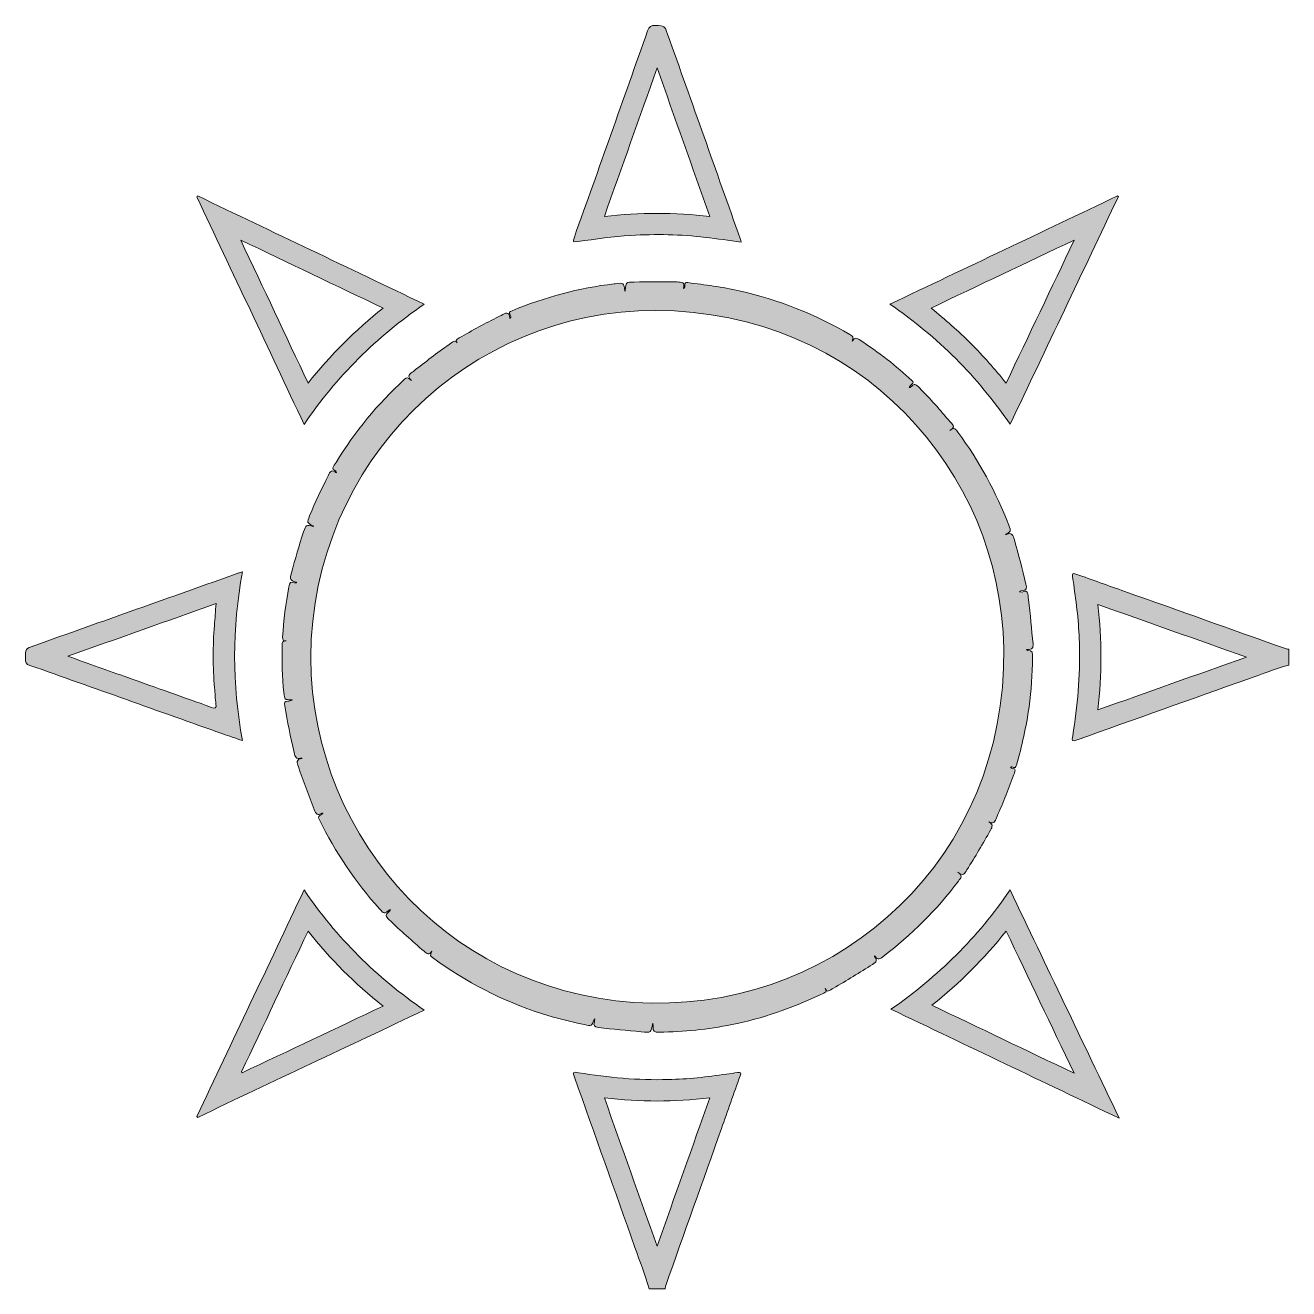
# Model space of a CAD drawing. Header units: inches. Extents: x 44.3 to 56.3, y -12 to 0.
import ezdxf

# ---------------------------------------------------------------- set-up
doc = ezdxf.new("R2010")
doc.units = ezdxf.units.IN
doc.header["$MEASUREMENT"] = 0
doc.layers.add('Слой 1', color=7, linetype='Continuous', lineweight=0)

# ---------------------------------------------------------------- blocks, each defined once
blk = doc.blocks.new('Block_0')
at = {"layer": 'Слой 1', "true_color": 0x000000, "transparency": 33554687}
h = blk.add_hatch(color=18, dxfattribs=at)
h.dxf.hatch_style = 2
edge = h.paths.add_edge_path()
edge.add_spline(control_points=[(50.835, -1.815), (50.666, -1.34), (50.502, -0.878), (50.334, -0.404), (50.164, -0.88), (50, -1.344), (49.833, -1.815), (50.171, -1.775), (50.499, -1.776), (50.835, -1.815)], knot_values=[0, 0, 0, 0, 1, 1, 1, 2, 2, 2, 3, 3, 3, 3], degree=3, periodic=0)
edge = h.paths.add_edge_path()
edge.add_spline(control_points=[(51.133, -2.058), (51.016, -2.043), (50.905, -2.027), (50.794, -2.013), (50.558, -1.985), (50.321, -1.981), (50.084, -1.995), (49.916, -2.005), (49.749, -2.029), (49.583, -2.053), (49.532, -2.06), (49.531, -2.059), (49.548, -2.01), (49.781, -1.357), (50.014, -0.704), (50.244, -0.05), (50.258, -0.01), (50.276, 0.001), (50.317, 0), (50.404, -0.003), (50.405, -0.001), (50.434, -0.084), (50.665, -0.733), (50.895, -1.383), (51.126, -2.032), (51.128, -2.037), (51.129, -2.043), (51.133, -2.058)], knot_values=[0, 0, 0, 0, 1, 1, 1, 2, 2, 2, 3, 3, 3, 4, 4, 4, 5, 5, 5, 6, 6, 6, 7, 7, 7, 8, 8, 8, 9, 9, 9, 9], degree=3, periodic=0)
h = blk.add_hatch(color=18, dxfattribs=at)
h.dxf.hatch_style = 2
edge = h.paths.add_edge_path()
edge.add_spline(control_points=[(47.019, -3.398), (47.23, -3.131), (47.466, -2.896), (47.732, -2.685), (47.28, -2.47), (46.836, -2.257), (46.379, -2.039), (46.596, -2.498), (46.806, -2.944), (47.019, -3.398)], knot_values=[0, 0, 0, 0, 1, 1, 1, 2, 2, 2, 3, 3, 3, 3], degree=3, periodic=0)
edge = h.paths.add_edge_path()
edge.add_spline(control_points=[(45.971, -1.62), (46.685, -1.961), (47.399, -2.302), (48.122, -2.648), (47.668, -2.958), (47.291, -3.335), (46.981, -3.79), (46.639, -3.063), (46.301, -2.346), (45.963, -1.629), (45.966, -1.626), (45.968, -1.623), (45.971, -1.62)], knot_values=[0, 0, 0, 0, 1, 1, 1, 2, 2, 2, 3, 3, 3, 4, 4, 4, 4], degree=3, periodic=0)
h = blk.add_hatch(color=18, dxfattribs=at)
h.dxf.hatch_style = 2
edge = h.paths.add_edge_path()
edge.add_spline(control_points=[(52.936, -2.685), (53.071, -2.794), (53.196, -2.904), (53.315, -3.022), (53.432, -3.14), (53.541, -3.265), (53.649, -3.397), (53.865, -2.944), (54.078, -2.497), (54.296, -2.039), (53.837, -2.257), (53.39, -2.469), (52.936, -2.685)], knot_values=[0, 0, 0, 0, 1, 1, 1, 2, 2, 2, 3, 3, 3, 4, 4, 4, 4], degree=3, periodic=0)
edge = h.paths.add_edge_path()
edge.add_spline(control_points=[(52.545, -2.648), (53.273, -2.302), (53.99, -1.961), (54.706, -1.62), (54.709, -1.622), (54.712, -1.625), (54.715, -1.627), (54.374, -2.344), (54.033, -3.061), (53.687, -3.789), (53.376, -3.336), (53.001, -2.959), (52.545, -2.648)], knot_values=[0, 0, 0, 0, 1, 1, 1, 2, 2, 2, 3, 3, 3, 4, 4, 4, 4], degree=3, periodic=0)
h = blk.add_hatch(color=18, dxfattribs=at)
h.dxf.hatch_style = 2
edge = h.paths.add_edge_path()
edge.add_spline(control_points=[(47.044, -6.005), (47.057, -7.773), (48.44, -9.254), (50.283, -9.287), (52.081, -9.319), (53.657, -7.904), (53.626, -5.92), (53.6, -4.226), (52.248, -2.711), (50.321, -2.708), (48.55, -2.705), (47.057, -4.126), (47.044, -6.005)], knot_values=[0, 0, 0, 0, 1, 1, 1, 2, 2, 2, 3, 3, 3, 4, 4, 4, 4], degree=3, periodic=0)
edge = h.paths.add_edge_path()
edge.add_spline(control_points=[(50.293, -9.477), (50.277, -9.57), (50.277, -9.568), (50.183, -9.559), (50.048, -9.547), (49.913, -9.535), (49.778, -9.519), (49.738, -9.514), (49.726, -9.502), (49.738, -9.465), (49.741, -9.456), (49.741, -9.447), (49.742, -9.435), (49.738, -9.439), (49.736, -9.44), (49.735, -9.442), (49.712, -9.507), (49.713, -9.505), (49.643, -9.491), (49.506, -9.463), (49.371, -9.428), (49.237, -9.385), (48.863, -9.266), (48.519, -9.087), (48.202, -8.855), (48.177, -8.837), (48.177, -8.837), (48.194, -8.794), (48.168, -8.835), (48.147, -8.817), (48.121, -8.795), (48.007, -8.698), (47.897, -8.596), (47.787, -8.494), (47.756, -8.465), (47.752, -8.445), (47.786, -8.42), (47.792, -8.415), (47.796, -8.409), (47.803, -8.401), (47.797, -8.401), (47.794, -8.4), (47.793, -8.401), (47.741, -8.442), (47.741, -8.442), (47.697, -8.392), (47.468, -8.137), (47.278, -7.854), (47.127, -7.546), (47.112, -7.516), (47.112, -7.516), (47.159, -7.485), (47.157, -7.484), (47.153, -7.482), (47.151, -7.483), (47.11, -7.507), (47.094, -7.492), (47.078, -7.449), (47.027, -7.313), (46.972, -7.18), (46.927, -7.042), (46.914, -7.002), (46.9, -6.97), (46.962, -6.965), (46.958, -6.961), (46.956, -6.957), (46.955, -6.958), (46.904, -6.978), (46.895, -6.947), (46.886, -6.906), (46.853, -6.759), (46.823, -6.612), (46.797, -6.463), (46.792, -6.432), (46.793, -6.42), (46.827, -6.42), (46.84, -6.42), (46.853, -6.413), (46.868, -6.409), (46.864, -6.407), (46.862, -6.405), (46.86, -6.405), (46.794, -6.405), (46.796, -6.405), (46.788, -6.338), (46.771, -6.189), (46.77, -6.039), (46.772, -5.889), (46.773, -5.863), (46.774, -5.842), (46.812, -5.846), (46.783, -5.847), (46.775, -5.838), (46.777, -5.81), (46.787, -5.65), (46.808, -5.491), (46.835, -5.333), (46.842, -5.292), (46.853, -5.28), (46.891, -5.295), (46.896, -5.297), (46.903, -5.295), (46.91, -5.295), (46.908, -5.292), (46.907, -5.29), (46.905, -5.289), (46.844, -5.266), (46.845, -5.266), (46.862, -5.2), (46.896, -5.069), (46.932, -4.939), (46.976, -4.811), (47, -4.742), (46.998, -4.742), (47.069, -4.76), (47.067, -4.757), (47.066, -4.755), (47.065, -4.754), (47.006, -4.722), (47.007, -4.722), (47.033, -4.658), (47.087, -4.528), (47.149, -4.403), (47.209, -4.277), (47.229, -4.236), (47.245, -4.213), (47.29, -4.25), (47.288, -4.222), (47.247, -4.229), (47.254, -4.204), (47.259, -4.185), (47.275, -4.169), (47.285, -4.152), (47.462, -3.857), (47.681, -3.596), (47.933, -3.363), (47.957, -3.342), (47.957, -3.341), (48.001, -3.373), (47.952, -3.329), (47.988, -3.31), (48.019, -3.286), (48.131, -3.198), (48.244, -3.112), (48.36, -3.03), (48.392, -3.007), (48.419, -2.982), (48.434, -3.016), (48.408, -2.987), (48.447, -2.974), (48.479, -2.955), (48.601, -2.884), (48.727, -2.817), (48.853, -2.754), (48.892, -2.734), (48.929, -2.706), (48.936, -2.784), (48.952, -2.767), (48.941, -2.757), (48.937, -2.75), (48.921, -2.725), (48.937, -2.719), (48.956, -2.711), (49.268, -2.582), (49.59, -2.492), (49.926, -2.456), (49.929, -2.456), (49.933, -2.455), (49.936, -2.455), (50.016, -2.443), (50.016, -2.443), (50.029, -2.524), (50.03, -2.521), (50.032, -2.519), (50.032, -2.517), (50.037, -2.439), (50.037, -2.44), (50.116, -2.438), (50.251, -2.433), (50.387, -2.434), (50.523, -2.437), (50.567, -2.438), (50.603, -2.437), (50.585, -2.498), (50.597, -2.497), (50.595, -2.49), (50.596, -2.485), (50.597, -2.479), (50.597, -2.473), (50.597, -2.466), (50.597, -2.447), (50.603, -2.44), (50.626, -2.443), (50.789, -2.463), (50.953, -2.485), (51.114, -2.521), (51.487, -2.604), (51.836, -2.745), (52.166, -2.936), (52.199, -2.954), (52.199, -2.954), (52.188, -2.999), (52.211, -2.96), (52.228, -2.97), (52.253, -2.985), (52.345, -3.043), (52.433, -3.107), (52.519, -3.173), (52.601, -3.236), (52.676, -3.307), (52.754, -3.374), (52.769, -3.386), (52.768, -3.394), (52.755, -3.406), (52.745, -3.416), (52.737, -3.427), (52.727, -3.439), (52.731, -3.439), (52.735, -3.441), (52.736, -3.44), (52.784, -3.4), (52.783, -3.401), (52.827, -3.444), (52.928, -3.546), (53.023, -3.654), (53.116, -3.764), (53.137, -3.788), (53.177, -3.812), (53.113, -3.848), (53.157, -3.812), (53.172, -3.837), (53.191, -3.864), (53.392, -4.137), (53.554, -4.431), (53.674, -4.748), (53.696, -4.807), (53.697, -4.806), (53.644, -4.834), (53.646, -4.835), (53.649, -4.838), (53.651, -4.837), (53.704, -4.811), (53.715, -4.843), (53.727, -4.887), (53.766, -5.026), (53.804, -5.166), (53.837, -5.306), (53.846, -5.343), (53.847, -5.368), (53.8, -5.369), (53.793, -5.369), (53.786, -5.374), (53.777, -5.376), (53.78, -5.378), (53.781, -5.38), (53.783, -5.381), (53.805, -5.392), (53.834, -5.358), (53.85, -5.385), (53.86, -5.404), (53.856, -5.431), (53.86, -5.454), (53.885, -5.594), (53.887, -5.736), (53.905, -5.877), (53.912, -5.933), (53.878, -5.927), (53.844, -5.928), (53.847, -5.932), (53.849, -5.936), (53.85, -5.936), (53.902, -5.935), (53.902, -5.964), (53.901, -6.006), (53.897, -6.162), (53.889, -6.318), (53.867, -6.473), (53.841, -6.66), (53.799, -6.844), (53.748, -7.026), (53.735, -7.075), (53.707, -7.029), (53.69, -7.045), (53.699, -7.063), (53.733, -7.052), (53.734, -7.073), (53.735, -7.092), (53.723, -7.112), (53.716, -7.131), (53.666, -7.268), (53.612, -7.404), (53.553, -7.537), (53.538, -7.571), (53.526, -7.588), (53.486, -7.565), (53.528, -7.588), (53.518, -7.612), (53.501, -7.643), (53.43, -7.771), (53.354, -7.896), (53.277, -8.021), (53.256, -8.056), (53.239, -8.087), (53.191, -8.043), (53.24, -8.075), (53.219, -8.099), (53.196, -8.128), (52.99, -8.402), (52.749, -8.639), (52.478, -8.847), (52.443, -8.873), (52.421, -8.879), (52.402, -8.834), (52.4, -8.839), (52.397, -8.843), (52.398, -8.844), (52.429, -8.878), (52.418, -8.896), (52.381, -8.919), (52.258, -8.996), (52.135, -9.073), (52.009, -9.145), (51.974, -9.164), (51.941, -9.194), (51.931, -9.149), (51.96, -9.186), (51.912, -9.194), (51.877, -9.211), (51.61, -9.336), (51.334, -9.433), (51.044, -9.491), (50.817, -9.537), (50.587, -9.559), (50.355, -9.564), (50.311, -9.565), (50.287, -9.557), (50.296, -9.507), (50.298, -9.5), (50.295, -9.492), (50.293, -9.477)], knot_values=[0, 0, 0, 0, 1, 1, 1, 2, 2, 2, 3, 3, 3, 4, 4, 4, 5, 5, 5, 6, 6, 6, 7, 7, 7, 8, 8, 8, 9, 9, 9, 10, 10, 10, 11, 11, 11, 12, 12, 12, 13, 13, 13, 14, 14, 14, 15, 15, 15, 16, 16, 16, 17, 17, 17, 18, 18, 18, 19, 19, 19, 20, 20, 20, 21, 21, 21, 22, 22, 22, 23, 23, 23, 24, 24, 24, 25, 25, 25, 26, 26, 26, 27, 27, 27, 28, 28, 28, 29, 29, 29, 30, 30, 30, 31, 31, 31, 32, 32, 32, 33, 33, 33, 34, 34, 34, 35, 35, 35, 36, 36, 36, 37, 37, 37, 38, 38, 38, 39, 39, 39, 40, 40, 40, 41, 41, 41, 42, 42, 42, 43, 43, 43, 44, 44, 44, 45, 45, 45, 46, 46, 46, 47, 47, 47, 48, 48, 48, 49, 49, 49, 50, 50, 50, 51, 51, 51, 52, 52, 52, 53, 53, 53, 54, 54, 54, 55, 55, 55, 56, 56, 56, 57, 57, 57, 58, 58, 58, 59, 59, 59, 60, 60, 60, 61, 61, 61, 62, 62, 62, 63, 63, 63, 64, 64, 64, 65, 65, 65, 66, 66, 66, 67, 67, 67, 68, 68, 68, 69, 69, 69, 70, 70, 70, 71, 71, 71, 72, 72, 72, 73, 73, 73, 74, 74, 74, 75, 75, 75, 76, 76, 76, 77, 77, 77, 78, 78, 78, 79, 79, 79, 80, 80, 80, 81, 81, 81, 82, 82, 82, 83, 83, 83, 84, 84, 84, 85, 85, 85, 86, 86, 86, 87, 87, 87, 88, 88, 88, 89, 89, 89, 90, 90, 90, 91, 91, 91, 92, 92, 92, 93, 93, 93, 94, 94, 94, 95, 95, 95, 96, 96, 96, 97, 97, 97, 98, 98, 98, 99, 99, 99, 100, 100, 100, 101, 101, 101, 102, 102, 102, 103, 103, 103, 104, 104, 104, 105, 105, 105, 106, 106, 106, 107, 107, 107, 108, 108, 108, 109, 109, 109, 110, 110, 110, 111, 111, 111, 112, 112, 112, 113, 113, 113, 113], degree=3, periodic=0)
h = blk.add_hatch(color=18, dxfattribs=at)
h.dxf.hatch_style = 2
edge = h.paths.add_edge_path()
edge.add_spline(control_points=[(44.737, -5.992), (44.935, -6.062), (45.121, -6.129), (45.307, -6.195), (45.572, -6.289), (45.837, -6.383), (46.102, -6.478), (46.136, -6.49), (46.149, -6.487), (46.144, -6.447), (46.137, -6.396), (46.135, -6.344), (46.13, -6.293), (46.113, -6.095), (46.114, -5.897), (46.129, -5.699), (46.134, -5.632), (46.14, -5.565), (46.145, -5.492), (45.675, -5.659), (45.212, -5.823), (44.737, -5.992)], knot_values=[0, 0, 0, 0, 1, 1, 1, 2, 2, 2, 3, 3, 3, 4, 4, 4, 5, 5, 5, 6, 6, 6, 7, 7, 7, 7], degree=3, periodic=0)
edge = h.paths.add_edge_path()
edge.add_spline(control_points=[(46.396, -5.19), (46.296, -5.728), (46.296, -6.257), (46.396, -6.794), (46.326, -6.77), (46.268, -6.75), (46.21, -6.73), (45.599, -6.513), (44.989, -6.295), (44.377, -6.079), (44.342, -6.067), (44.333, -6.051), (44.334, -6.016), (44.336, -5.921), (44.334, -5.921), (44.415, -5.892), (45.064, -5.662), (45.713, -5.431), (46.362, -5.201), (46.37, -5.198), (46.377, -5.196), (46.396, -5.19)], knot_values=[0, 0, 0, 0, 1, 1, 1, 2, 2, 2, 3, 3, 3, 4, 4, 4, 5, 5, 5, 6, 6, 6, 7, 7, 7, 7], degree=3, periodic=0)
h = blk.add_hatch(color=18, dxfattribs=at)
h.dxf.hatch_style = 2
edge = h.paths.add_edge_path()
edge.add_spline(control_points=[(54.52, -5.5), (54.559, -5.836), (54.559, -6.165), (54.52, -6.502), (54.992, -6.334), (55.455, -6.169), (55.931, -6.001), (55.455, -5.832), (54.991, -5.667), (54.52, -5.5)], knot_values=[0, 0, 0, 0, 1, 1, 1, 2, 2, 2, 3, 3, 3, 3], degree=3, periodic=0)
edge = h.paths.add_edge_path()
edge.add_spline(control_points=[(56.333, -6.076), (56.202, -6.113), (56.075, -6.164), (55.946, -6.209), (55.405, -6.4), (54.865, -6.594), (54.324, -6.786), (54.274, -6.804), (54.273, -6.802), (54.282, -6.747), (54.328, -6.465), (54.353, -6.182), (54.346, -5.895), (54.342, -5.709), (54.322, -5.525), (54.295, -5.342), (54.289, -5.306), (54.286, -5.271), (54.28, -5.235), (54.276, -5.207), (54.28, -5.2), (54.311, -5.211), (54.466, -5.267), (54.621, -5.321), (54.777, -5.377), (55.282, -5.556), (55.787, -5.736), (56.293, -5.916), (56.306, -5.92), (56.32, -5.922), (56.333, -5.926), (56.333, -5.976), (56.333, -6.026), (56.333, -6.076)], knot_values=[0, 0, 0, 0, 1, 1, 1, 2, 2, 2, 3, 3, 3, 4, 4, 4, 5, 5, 5, 6, 6, 6, 7, 7, 7, 8, 8, 8, 9, 9, 9, 10, 10, 10, 11, 11, 11, 11], degree=3, periodic=0)
h = blk.add_hatch(color=18, dxfattribs=at)
h.dxf.hatch_style = 2
edge = h.paths.add_edge_path()
edge.add_spline(control_points=[(46.386, -9.941), (46.388, -9.944), (46.391, -9.946), (46.393, -9.949), (46.837, -9.738), (47.282, -9.528), (47.731, -9.315), (47.463, -9.103), (47.229, -8.868), (47.019, -8.603), (46.806, -9.053), (46.596, -9.497), (46.386, -9.941)], knot_values=[0, 0, 0, 0, 1, 1, 1, 2, 2, 2, 3, 3, 3, 4, 4, 4, 4], degree=3, periodic=0)
edge = h.paths.add_edge_path()
edge.add_spline(control_points=[(45.963, -10.364), (46.3, -9.65), (46.638, -8.937), (46.981, -8.212), (47.291, -8.666), (47.668, -9.043), (48.122, -9.354), (47.398, -9.696), (46.684, -10.034), (45.971, -10.372), (45.968, -10.369), (45.965, -10.366), (45.963, -10.364)], knot_values=[0, 0, 0, 0, 1, 1, 1, 2, 2, 2, 3, 3, 3, 4, 4, 4, 4], degree=3, periodic=0)
h = blk.add_hatch(color=18, dxfattribs=at)
h.dxf.hatch_style = 2
edge = h.paths.add_edge_path()
edge.add_spline(control_points=[(53.649, -8.603), (53.44, -8.866), (53.208, -9.098), (52.944, -9.307), (53.394, -9.522), (53.839, -9.735), (54.294, -9.953), (54.076, -9.496), (53.864, -9.052), (53.649, -8.603)], knot_values=[0, 0, 0, 0, 1, 1, 1, 2, 2, 2, 3, 3, 3, 3], degree=3, periodic=0)
edge = h.paths.add_edge_path()
edge.add_spline(control_points=[(53.686, -8.212), (54.033, -8.938), (54.376, -9.654), (54.723, -10.381), (53.998, -10.034), (53.282, -9.692), (52.555, -9.345), (53.003, -9.035), (53.379, -8.663), (53.686, -8.212)], knot_values=[0, 0, 0, 0, 1, 1, 1, 2, 2, 2, 3, 3, 3, 3], degree=3, periodic=0)
h = blk.add_hatch(color=18, dxfattribs=at)
h.dxf.hatch_style = 2
edge = h.paths.add_edge_path()
edge.add_spline(control_points=[(49.833, -10.188), (50.001, -10.661), (50.165, -11.123), (50.334, -11.597), (50.503, -11.121), (50.667, -10.658), (50.834, -10.187), (50.662, -10.205), (50.499, -10.217), (50.335, -10.217), (50.17, -10.217), (50.005, -10.205), (49.833, -10.188)], knot_values=[0, 0, 0, 0, 1, 1, 1, 2, 2, 2, 3, 3, 3, 4, 4, 4, 4], degree=3, periodic=0)
edge = h.paths.add_edge_path()
edge.add_spline(control_points=[(50.259, -12), (50.221, -11.867), (50.169, -11.739), (50.123, -11.608), (49.933, -11.069), (49.74, -10.53), (49.549, -9.991), (49.531, -9.942), (49.533, -9.94), (49.587, -9.948), (49.869, -9.995), (50.153, -10.02), (50.439, -10.013), (50.625, -10.009), (50.809, -9.989), (50.993, -9.961), (51.028, -9.956), (51.064, -9.952), (51.099, -9.947), (51.128, -9.942), (51.134, -9.948), (51.123, -9.978), (51.063, -10.144), (51.004, -10.312), (50.945, -10.479), (50.769, -10.975), (50.592, -11.472), (50.416, -11.969), (50.413, -11.979), (50.411, -11.99), (50.409, -12), (50.359, -12), (50.309, -12), (50.259, -12)], knot_values=[0, 0, 0, 0, 1, 1, 1, 2, 2, 2, 3, 3, 3, 4, 4, 4, 5, 5, 5, 6, 6, 6, 7, 7, 7, 8, 8, 8, 9, 9, 9, 10, 10, 10, 11, 11, 11, 11], degree=3, periodic=0)
at = {"layer": 'Слой 1'}
for points, knots in [([(51.133, -2.058), (51.016, -2.043), (50.905, -2.027), (50.794, -2.013), (50.558, -1.985), (50.321, -1.981), (50.084, -1.995), (49.916, -2.005), (49.749, -2.029), (49.583, -2.053), (49.532, -2.06), (49.531, -2.059), (49.548, -2.01), (49.781, -1.357), (50.014, -0.704), (50.244, -0.05), (50.258, -0.01), (50.276, 0.001), (50.317, 0), (50.404, -0.003), (50.405, -0.001), (50.434, -0.084), (50.665, -0.733), (50.895, -1.383), (51.126, -2.032), (51.128, -2.037), (51.129, -2.043), (51.133, -2.058)], [0, 0, 0, 0, 1, 1, 1, 2, 2, 2, 3, 3, 3, 4, 4, 4, 5, 5, 5, 6, 6, 6, 7, 7, 7, 8, 8, 8, 9, 9, 9, 9]), ([(50.835, -1.815), (50.666, -1.34), (50.502, -0.878), (50.334, -0.404), (50.164, -0.88), (50, -1.344), (49.833, -1.815), (50.171, -1.775), (50.499, -1.776), (50.835, -1.815)], [0, 0, 0, 0, 1, 1, 1, 2, 2, 2, 3, 3, 3, 3]), ([(45.971, -1.62), (46.685, -1.961), (47.399, -2.302), (48.122, -2.648), (47.668, -2.958), (47.291, -3.335), (46.981, -3.79), (46.639, -3.063), (46.301, -2.346), (45.963, -1.629), (45.966, -1.626), (45.968, -1.623), (45.971, -1.62)], [0, 0, 0, 0, 1, 1, 1, 2, 2, 2, 3, 3, 3, 4, 4, 4, 4]), ([(52.545, -2.648), (53.273, -2.302), (53.99, -1.961), (54.706, -1.62), (54.709, -1.622), (54.712, -1.625), (54.715, -1.627), (54.374, -2.344), (54.033, -3.061), (53.687, -3.789), (53.376, -3.336), (53.001, -2.959), (52.545, -2.648)], [0, 0, 0, 0, 1, 1, 1, 2, 2, 2, 3, 3, 3, 4, 4, 4, 4]), ([(47.019, -3.398), (47.23, -3.131), (47.466, -2.896), (47.732, -2.685), (47.28, -2.47), (46.836, -2.257), (46.379, -2.039), (46.596, -2.498), (46.806, -2.944), (47.019, -3.398)], [0, 0, 0, 0, 1, 1, 1, 2, 2, 2, 3, 3, 3, 3]), ([(52.936, -2.685), (53.071, -2.794), (53.196, -2.904), (53.315, -3.022), (53.432, -3.14), (53.541, -3.265), (53.649, -3.397), (53.865, -2.944), (54.078, -2.497), (54.296, -2.039), (53.837, -2.257), (53.39, -2.469), (52.936, -2.685)], [0, 0, 0, 0, 1, 1, 1, 2, 2, 2, 3, 3, 3, 4, 4, 4, 4]), ([(50.293, -9.477), (50.277, -9.57), (50.277, -9.568), (50.183, -9.559), (50.048, -9.547), (49.913, -9.535), (49.778, -9.519), (49.738, -9.514), (49.726, -9.502), (49.738, -9.465), (49.741, -9.456), (49.741, -9.447), (49.742, -9.435), (49.738, -9.439), (49.736, -9.44), (49.735, -9.442), (49.712, -9.507), (49.713, -9.505), (49.643, -9.491), (49.506, -9.463), (49.371, -9.428), (49.237, -9.385), (48.863, -9.266), (48.519, -9.087), (48.202, -8.855), (48.177, -8.837), (48.177, -8.837), (48.194, -8.794), (48.168, -8.835), (48.147, -8.817), (48.121, -8.795), (48.007, -8.698), (47.897, -8.596), (47.787, -8.494), (47.756, -8.465), (47.752, -8.445), (47.786, -8.42), (47.792, -8.415), (47.796, -8.409), (47.803, -8.401), (47.797, -8.401), (47.794, -8.4), (47.793, -8.401), (47.741, -8.442), (47.741, -8.442), (47.697, -8.392), (47.468, -8.137), (47.278, -7.854), (47.127, -7.546), (47.112, -7.516), (47.112, -7.516), (47.159, -7.485), (47.157, -7.484), (47.153, -7.482), (47.151, -7.483), (47.11, -7.507), (47.094, -7.492), (47.078, -7.449), (47.027, -7.313), (46.972, -7.18), (46.927, -7.042), (46.914, -7.002), (46.9, -6.97), (46.962, -6.965), (46.958, -6.961), (46.956, -6.957), (46.955, -6.958), (46.904, -6.978), (46.895, -6.947), (46.886, -6.906), (46.853, -6.759), (46.823, -6.612), (46.797, -6.463), (46.792, -6.432), (46.793, -6.42), (46.827, -6.42), (46.84, -6.42), (46.853, -6.413), (46.868, -6.409), (46.864, -6.407), (46.862, -6.405), (46.86, -6.405), (46.794, -6.405), (46.796, -6.405), (46.788, -6.338), (46.771, -6.189), (46.77, -6.039), (46.772, -5.889), (46.773, -5.863), (46.774, -5.842), (46.812, -5.846), (46.783, -5.847), (46.775, -5.838), (46.777, -5.81), (46.787, -5.65), (46.808, -5.491), (46.835, -5.333), (46.842, -5.292), (46.853, -5.28), (46.891, -5.295), (46.896, -5.297), (46.903, -5.295), (46.91, -5.295), (46.908, -5.292), (46.907, -5.29), (46.905, -5.289), (46.844, -5.266), (46.845, -5.266), (46.862, -5.2), (46.896, -5.069), (46.932, -4.939), (46.976, -4.811), (47, -4.742), (46.998, -4.742), (47.069, -4.76), (47.067, -4.757), (47.066, -4.755), (47.065, -4.754), (47.006, -4.722), (47.007, -4.722), (47.033, -4.658), (47.087, -4.528), (47.149, -4.403), (47.209, -4.277), (47.229, -4.236), (47.245, -4.213), (47.29, -4.25), (47.288, -4.222), (47.247, -4.229), (47.254, -4.204), (47.259, -4.185), (47.275, -4.169), (47.285, -4.152), (47.462, -3.857), (47.681, -3.596), (47.933, -3.363), (47.957, -3.342), (47.957, -3.341), (48.001, -3.373), (47.952, -3.329), (47.988, -3.31), (48.019, -3.286), (48.131, -3.198), (48.244, -3.112), (48.36, -3.03), (48.392, -3.007), (48.419, -2.982), (48.434, -3.016), (48.408, -2.987), (48.447, -2.974), (48.479, -2.955), (48.601, -2.884), (48.727, -2.817), (48.853, -2.754), (48.892, -2.734), (48.929, -2.706), (48.936, -2.784), (48.952, -2.767), (48.941, -2.757), (48.937, -2.75), (48.921, -2.725), (48.937, -2.719), (48.956, -2.711), (49.268, -2.582), (49.59, -2.492), (49.926, -2.456), (49.929, -2.456), (49.933, -2.455), (49.936, -2.455), (50.016, -2.443), (50.016, -2.443), (50.029, -2.524), (50.03, -2.521), (50.032, -2.519), (50.032, -2.517), (50.037, -2.439), (50.037, -2.44), (50.116, -2.438), (50.251, -2.433), (50.387, -2.434), (50.523, -2.437), (50.567, -2.438), (50.603, -2.437), (50.585, -2.498), (50.597, -2.497), (50.595, -2.49), (50.596, -2.485), (50.597, -2.479), (50.597, -2.473), (50.597, -2.466), (50.597, -2.447), (50.603, -2.44), (50.626, -2.443), (50.789, -2.463), (50.953, -2.485), (51.114, -2.521), (51.487, -2.604), (51.836, -2.745), (52.166, -2.936), (52.199, -2.954), (52.199, -2.954), (52.188, -2.999), (52.211, -2.96), (52.228, -2.97), (52.253, -2.985), (52.345, -3.043), (52.433, -3.107), (52.519, -3.173), (52.601, -3.236), (52.676, -3.307), (52.754, -3.374), (52.769, -3.386), (52.768, -3.394), (52.755, -3.406), (52.745, -3.416), (52.737, -3.427), (52.727, -3.439), (52.731, -3.439), (52.735, -3.441), (52.736, -3.44), (52.784, -3.4), (52.783, -3.401), (52.827, -3.444), (52.928, -3.546), (53.023, -3.654), (53.116, -3.764), (53.137, -3.788), (53.177, -3.812), (53.113, -3.848), (53.157, -3.812), (53.172, -3.837), (53.191, -3.864), (53.392, -4.137), (53.554, -4.431), (53.674, -4.748), (53.696, -4.807), (53.697, -4.806), (53.644, -4.834), (53.646, -4.835), (53.649, -4.838), (53.651, -4.837), (53.704, -4.811), (53.715, -4.843), (53.727, -4.887), (53.766, -5.026), (53.804, -5.166), (53.837, -5.306), (53.846, -5.343), (53.847, -5.368), (53.8, -5.369), (53.793, -5.369), (53.786, -5.374), (53.777, -5.376), (53.78, -5.378), (53.781, -5.38), (53.783, -5.381), (53.805, -5.392), (53.834, -5.358), (53.85, -5.385), (53.86, -5.404), (53.856, -5.431), (53.86, -5.454), (53.885, -5.594), (53.887, -5.736), (53.905, -5.877), (53.912, -5.933), (53.878, -5.927), (53.844, -5.928), (53.847, -5.932), (53.849, -5.936), (53.85, -5.936), (53.902, -5.935), (53.902, -5.964), (53.901, -6.006), (53.897, -6.162), (53.889, -6.318), (53.867, -6.473), (53.841, -6.66), (53.799, -6.844), (53.748, -7.026), (53.735, -7.075), (53.707, -7.029), (53.69, -7.045), (53.699, -7.063), (53.733, -7.052), (53.734, -7.073), (53.735, -7.092), (53.723, -7.112), (53.716, -7.131), (53.666, -7.268), (53.612, -7.404), (53.553, -7.537), (53.538, -7.571), (53.526, -7.588), (53.486, -7.565), (53.528, -7.588), (53.518, -7.612), (53.501, -7.643), (53.43, -7.771), (53.354, -7.896), (53.277, -8.021), (53.256, -8.056), (53.239, -8.087), (53.191, -8.043), (53.24, -8.075), (53.219, -8.099), (53.196, -8.128), (52.99, -8.402), (52.749, -8.639), (52.478, -8.847), (52.443, -8.873), (52.421, -8.879), (52.402, -8.834), (52.4, -8.839), (52.397, -8.843), (52.398, -8.844), (52.429, -8.878), (52.418, -8.896), (52.381, -8.919), (52.258, -8.996), (52.135, -9.073), (52.009, -9.145), (51.974, -9.164), (51.941, -9.194), (51.931, -9.149), (51.96, -9.186), (51.912, -9.194), (51.877, -9.211), (51.61, -9.336), (51.334, -9.433), (51.044, -9.491), (50.817, -9.537), (50.587, -9.559), (50.355, -9.564), (50.311, -9.565), (50.287, -9.557), (50.296, -9.507), (50.298, -9.5), (50.295, -9.492), (50.293, -9.477)], [0, 0, 0, 0, 1, 1, 1, 2, 2, 2, 3, 3, 3, 4, 4, 4, 5, 5, 5, 6, 6, 6, 7, 7, 7, 8, 8, 8, 9, 9, 9, 10, 10, 10, 11, 11, 11, 12, 12, 12, 13, 13, 13, 14, 14, 14, 15, 15, 15, 16, 16, 16, 17, 17, 17, 18, 18, 18, 19, 19, 19, 20, 20, 20, 21, 21, 21, 22, 22, 22, 23, 23, 23, 24, 24, 24, 25, 25, 25, 26, 26, 26, 27, 27, 27, 28, 28, 28, 29, 29, 29, 30, 30, 30, 31, 31, 31, 32, 32, 32, 33, 33, 33, 34, 34, 34, 35, 35, 35, 36, 36, 36, 37, 37, 37, 38, 38, 38, 39, 39, 39, 40, 40, 40, 41, 41, 41, 42, 42, 42, 43, 43, 43, 44, 44, 44, 45, 45, 45, 46, 46, 46, 47, 47, 47, 48, 48, 48, 49, 49, 49, 50, 50, 50, 51, 51, 51, 52, 52, 52, 53, 53, 53, 54, 54, 54, 55, 55, 55, 56, 56, 56, 57, 57, 57, 58, 58, 58, 59, 59, 59, 60, 60, 60, 61, 61, 61, 62, 62, 62, 63, 63, 63, 64, 64, 64, 65, 65, 65, 66, 66, 66, 67, 67, 67, 68, 68, 68, 69, 69, 69, 70, 70, 70, 71, 71, 71, 72, 72, 72, 73, 73, 73, 74, 74, 74, 75, 75, 75, 76, 76, 76, 77, 77, 77, 78, 78, 78, 79, 79, 79, 80, 80, 80, 81, 81, 81, 82, 82, 82, 83, 83, 83, 84, 84, 84, 85, 85, 85, 86, 86, 86, 87, 87, 87, 88, 88, 88, 89, 89, 89, 90, 90, 90, 91, 91, 91, 92, 92, 92, 93, 93, 93, 94, 94, 94, 95, 95, 95, 96, 96, 96, 97, 97, 97, 98, 98, 98, 99, 99, 99, 100, 100, 100, 101, 101, 101, 102, 102, 102, 103, 103, 103, 104, 104, 104, 105, 105, 105, 106, 106, 106, 107, 107, 107, 108, 108, 108, 109, 109, 109, 110, 110, 110, 111, 111, 111, 112, 112, 112, 113, 113, 113, 113]), ([(47.044, -6.005), (47.057, -7.773), (48.44, -9.254), (50.283, -9.287), (52.081, -9.319), (53.657, -7.904), (53.626, -5.92), (53.6, -4.226), (52.248, -2.711), (50.321, -2.708), (48.55, -2.705), (47.057, -4.126), (47.044, -6.005)], [0, 0, 0, 0, 1, 1, 1, 2, 2, 2, 3, 3, 3, 4, 4, 4, 4]), ([(46.396, -5.19), (46.296, -5.728), (46.296, -6.257), (46.396, -6.794), (46.326, -6.77), (46.268, -6.75), (46.21, -6.73), (45.599, -6.513), (44.989, -6.295), (44.377, -6.079), (44.342, -6.067), (44.333, -6.051), (44.334, -6.016), (44.336, -5.921), (44.334, -5.921), (44.415, -5.892), (45.064, -5.662), (45.713, -5.431), (46.362, -5.201), (46.37, -5.198), (46.377, -5.196), (46.396, -5.19)], [0, 0, 0, 0, 1, 1, 1, 2, 2, 2, 3, 3, 3, 4, 4, 4, 5, 5, 5, 6, 6, 6, 7, 7, 7, 7]), ([(56.333, -6.076), (56.202, -6.113), (56.075, -6.164), (55.946, -6.209), (55.405, -6.4), (54.865, -6.594), (54.324, -6.786), (54.274, -6.804), (54.273, -6.802), (54.282, -6.747), (54.328, -6.465), (54.353, -6.182), (54.346, -5.895), (54.342, -5.709), (54.322, -5.525), (54.295, -5.342), (54.289, -5.306), (54.286, -5.271), (54.28, -5.235), (54.276, -5.207), (54.28, -5.2), (54.311, -5.211), (54.466, -5.267), (54.621, -5.321), (54.777, -5.377), (55.282, -5.556), (55.787, -5.736), (56.293, -5.916), (56.306, -5.92), (56.32, -5.922), (56.333, -5.926), (56.333, -5.976), (56.333, -6.026), (56.333, -6.076)], [0, 0, 0, 0, 1, 1, 1, 2, 2, 2, 3, 3, 3, 4, 4, 4, 5, 5, 5, 6, 6, 6, 7, 7, 7, 8, 8, 8, 9, 9, 9, 10, 10, 10, 11, 11, 11, 11]), ([(44.737, -5.992), (44.935, -6.062), (45.121, -6.129), (45.307, -6.195), (45.572, -6.289), (45.837, -6.383), (46.102, -6.478), (46.136, -6.49), (46.149, -6.487), (46.144, -6.447), (46.137, -6.396), (46.135, -6.344), (46.13, -6.293), (46.113, -6.095), (46.114, -5.897), (46.129, -5.699), (46.134, -5.632), (46.14, -5.565), (46.145, -5.492), (45.675, -5.659), (45.212, -5.823), (44.737, -5.992)], [0, 0, 0, 0, 1, 1, 1, 2, 2, 2, 3, 3, 3, 4, 4, 4, 5, 5, 5, 6, 6, 6, 7, 7, 7, 7]), ([(54.52, -5.5), (54.559, -5.836), (54.559, -6.165), (54.52, -6.502), (54.992, -6.334), (55.455, -6.169), (55.931, -6.001), (55.455, -5.832), (54.991, -5.667), (54.52, -5.5)], [0, 0, 0, 0, 1, 1, 1, 2, 2, 2, 3, 3, 3, 3]), ([(45.963, -10.364), (46.3, -9.65), (46.638, -8.937), (46.981, -8.212), (47.291, -8.666), (47.668, -9.043), (48.122, -9.354), (47.398, -9.696), (46.684, -10.034), (45.971, -10.372), (45.968, -10.369), (45.965, -10.366), (45.963, -10.364)], [0, 0, 0, 0, 1, 1, 1, 2, 2, 2, 3, 3, 3, 4, 4, 4, 4]), ([(53.686, -8.212), (54.033, -8.938), (54.376, -9.654), (54.723, -10.381), (53.998, -10.034), (53.282, -9.692), (52.555, -9.345), (53.003, -9.035), (53.379, -8.663), (53.686, -8.212)], [0, 0, 0, 0, 1, 1, 1, 2, 2, 2, 3, 3, 3, 3]), ([(46.386, -9.941), (46.388, -9.944), (46.391, -9.946), (46.393, -9.949), (46.837, -9.738), (47.282, -9.528), (47.731, -9.315), (47.463, -9.103), (47.229, -8.868), (47.019, -8.603), (46.806, -9.053), (46.596, -9.497), (46.386, -9.941)], [0, 0, 0, 0, 1, 1, 1, 2, 2, 2, 3, 3, 3, 4, 4, 4, 4]), ([(53.649, -8.603), (53.44, -8.866), (53.208, -9.098), (52.944, -9.307), (53.394, -9.522), (53.839, -9.735), (54.294, -9.953), (54.076, -9.496), (53.864, -9.052), (53.649, -8.603)], [0, 0, 0, 0, 1, 1, 1, 2, 2, 2, 3, 3, 3, 3]), ([(50.259, -12), (50.221, -11.867), (50.169, -11.739), (50.123, -11.608), (49.933, -11.069), (49.74, -10.53), (49.549, -9.991), (49.531, -9.942), (49.533, -9.94), (49.587, -9.948), (49.869, -9.995), (50.153, -10.02), (50.439, -10.013), (50.625, -10.009), (50.809, -9.989), (50.993, -9.961), (51.028, -9.956), (51.064, -9.952), (51.099, -9.947), (51.128, -9.942), (51.134, -9.948), (51.123, -9.978), (51.063, -10.144), (51.004, -10.312), (50.945, -10.479), (50.769, -10.975), (50.592, -11.472), (50.416, -11.969), (50.413, -11.979), (50.411, -11.99), (50.409, -12), (50.359, -12), (50.309, -12), (50.259, -12)], [0, 0, 0, 0, 1, 1, 1, 2, 2, 2, 3, 3, 3, 4, 4, 4, 5, 5, 5, 6, 6, 6, 7, 7, 7, 8, 8, 8, 9, 9, 9, 10, 10, 10, 11, 11, 11, 11]), ([(49.833, -10.188), (50.001, -10.661), (50.165, -11.123), (50.334, -11.597), (50.503, -11.121), (50.667, -10.658), (50.834, -10.187), (50.662, -10.205), (50.499, -10.217), (50.335, -10.217), (50.17, -10.217), (50.005, -10.205), (49.833, -10.188)], [0, 0, 0, 0, 1, 1, 1, 2, 2, 2, 3, 3, 3, 4, 4, 4, 4])]:
    blk.add_open_spline(points, degree=3, knots=knots, dxfattribs=at)

msp = doc.modelspace()

# ---------------------------------------------------------------- block references
at = {"layer": 'Слой 1'}
msp.add_blockref('Block_0', (0, 0), dxfattribs=at)

doc.saveas('drawing.dxf')
